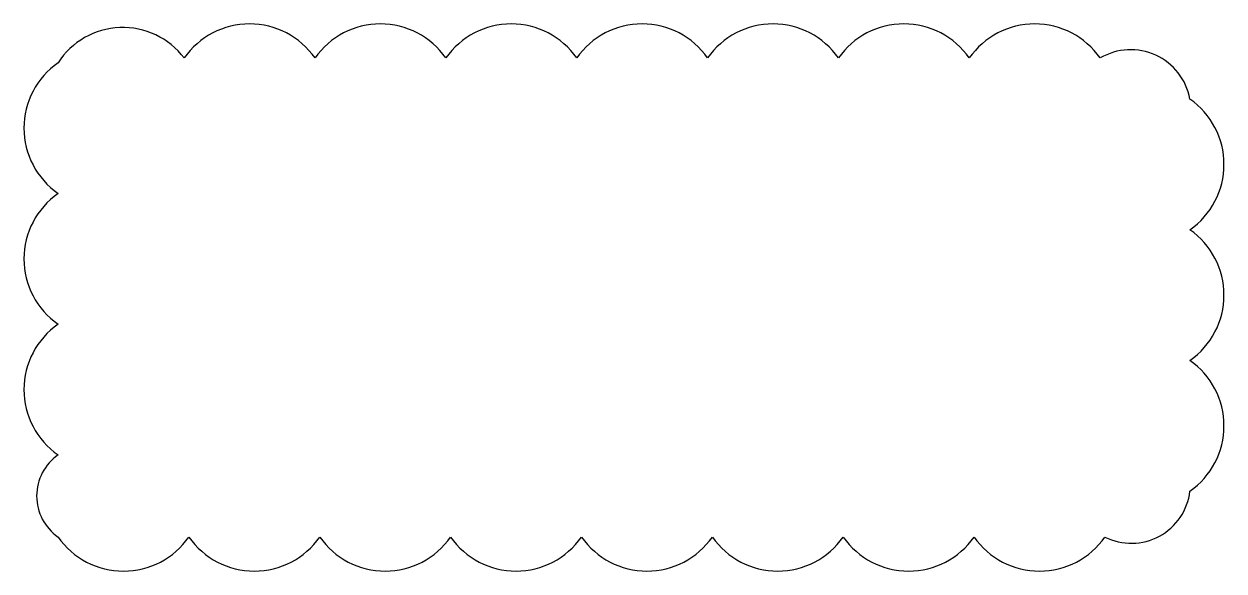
# Model space of a CAD drawing. Header units: inches. Extents: x 7.58 to 12.17, y 13.12 to 15.21.
import ezdxf

# ---------------------------------------------------------------- set-up
doc = ezdxf.new("R2010")
doc.units = ezdxf.units.IN
doc.header["$MEASUREMENT"] = 0

msp = doc.modelspace()

# ---------------------------------------------------------------- linework, layer by layer
msp.add_lwpolyline([(7.7112, 13.25, 0.520567), (8.2112, 13.25, 0.520567), (8.7112, 13.25, 0.520567), (9.2112, 13.25, 0.520567), (9.7112, 13.25, 0.520567), (10.2112, 13.25, 0.520567), (10.7112, 13.25, 0.520567), (11.2112, 13.25, 0.520567), (11.7112, 13.25, 0.520567), (12.036, 13.4253, 0.520567), (12.036, 13.9253, 0.520567), (12.036, 14.4253, 0.520567), (12.036, 14.9253, 0.520567), (11.693, 15.0823, 0.520567), (11.193, 15.0823, 0.520567), (10.693, 15.0823, 0.520567), (10.193, 15.0823, 0.520567), (9.693, 15.0823, 0.520567), (9.193, 15.0823, 0.520567), (8.693, 15.0823, 0.520567), (8.193, 15.0823, 0.520567), (7.7112, 15.064, 0.520567), (7.7112, 14.564, 0.520567), (7.7112, 14.064, 0.520567), (7.7112, 13.564, 0.520567)], format="xyb", close=True)

doc.saveas('drawing.dxf')
